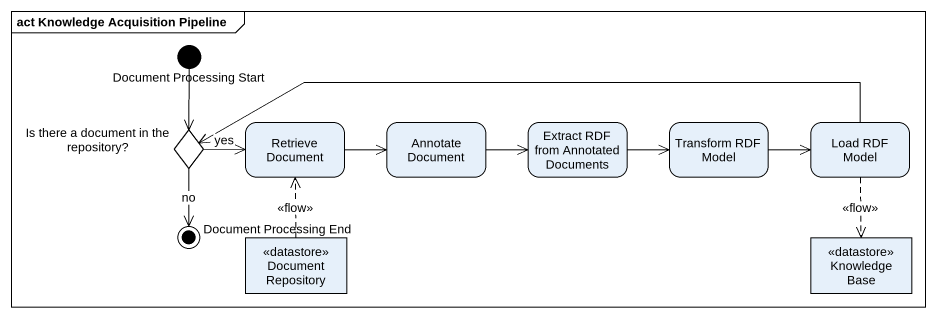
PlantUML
@startuml
mainframe act Knowledge Acquisition Pipeline
hide empty description
state "Document Processing Start" as Document_Processing_Start <<start>>
state "Is there a document in the repository?" as Is_there_a_document_in_the <<choice>>
state "Retrieve Document" as Retrieve_Document
state "Annotate Document" as Annotate_Document
state "Extract RDF from Annotated Documents" as Extract_RDF_from_Annotated
state "Transform RDF Model" as Transform_RDF_Model
state "Load RDF Model" as Load_RDF_Model
state "Document Processing End" as Document_Processing_End <<end>>
state "Document Repository" as Document_Repository <<datastore>>
state "Knowledge Base" as Knowledge_Base <<datastore>>
Document_Processing_Start --> Is_there_a_document_in_the
Is_there_a_document_in_the -right-> Retrieve_Document : yes
Is_there_a_document_in_the --> Document_Processing_End : no
Retrieve_Document -right-> Annotate_Document
Annotate_Document -right-> Extract_RDF_from_Annotated
Extract_RDF_from_Annotated -right-> Transform_RDF_Model
Transform_RDF_Model -right-> Load_RDF_Model
Load_RDF_Model -left-> Is_there_a_document_in_the
Load_RDF_Model -[dashed]-> Knowledge_Base : <<flow>>
Document_Repository -up[dashed]-> Retrieve_Document : <<flow>>
@enduml
